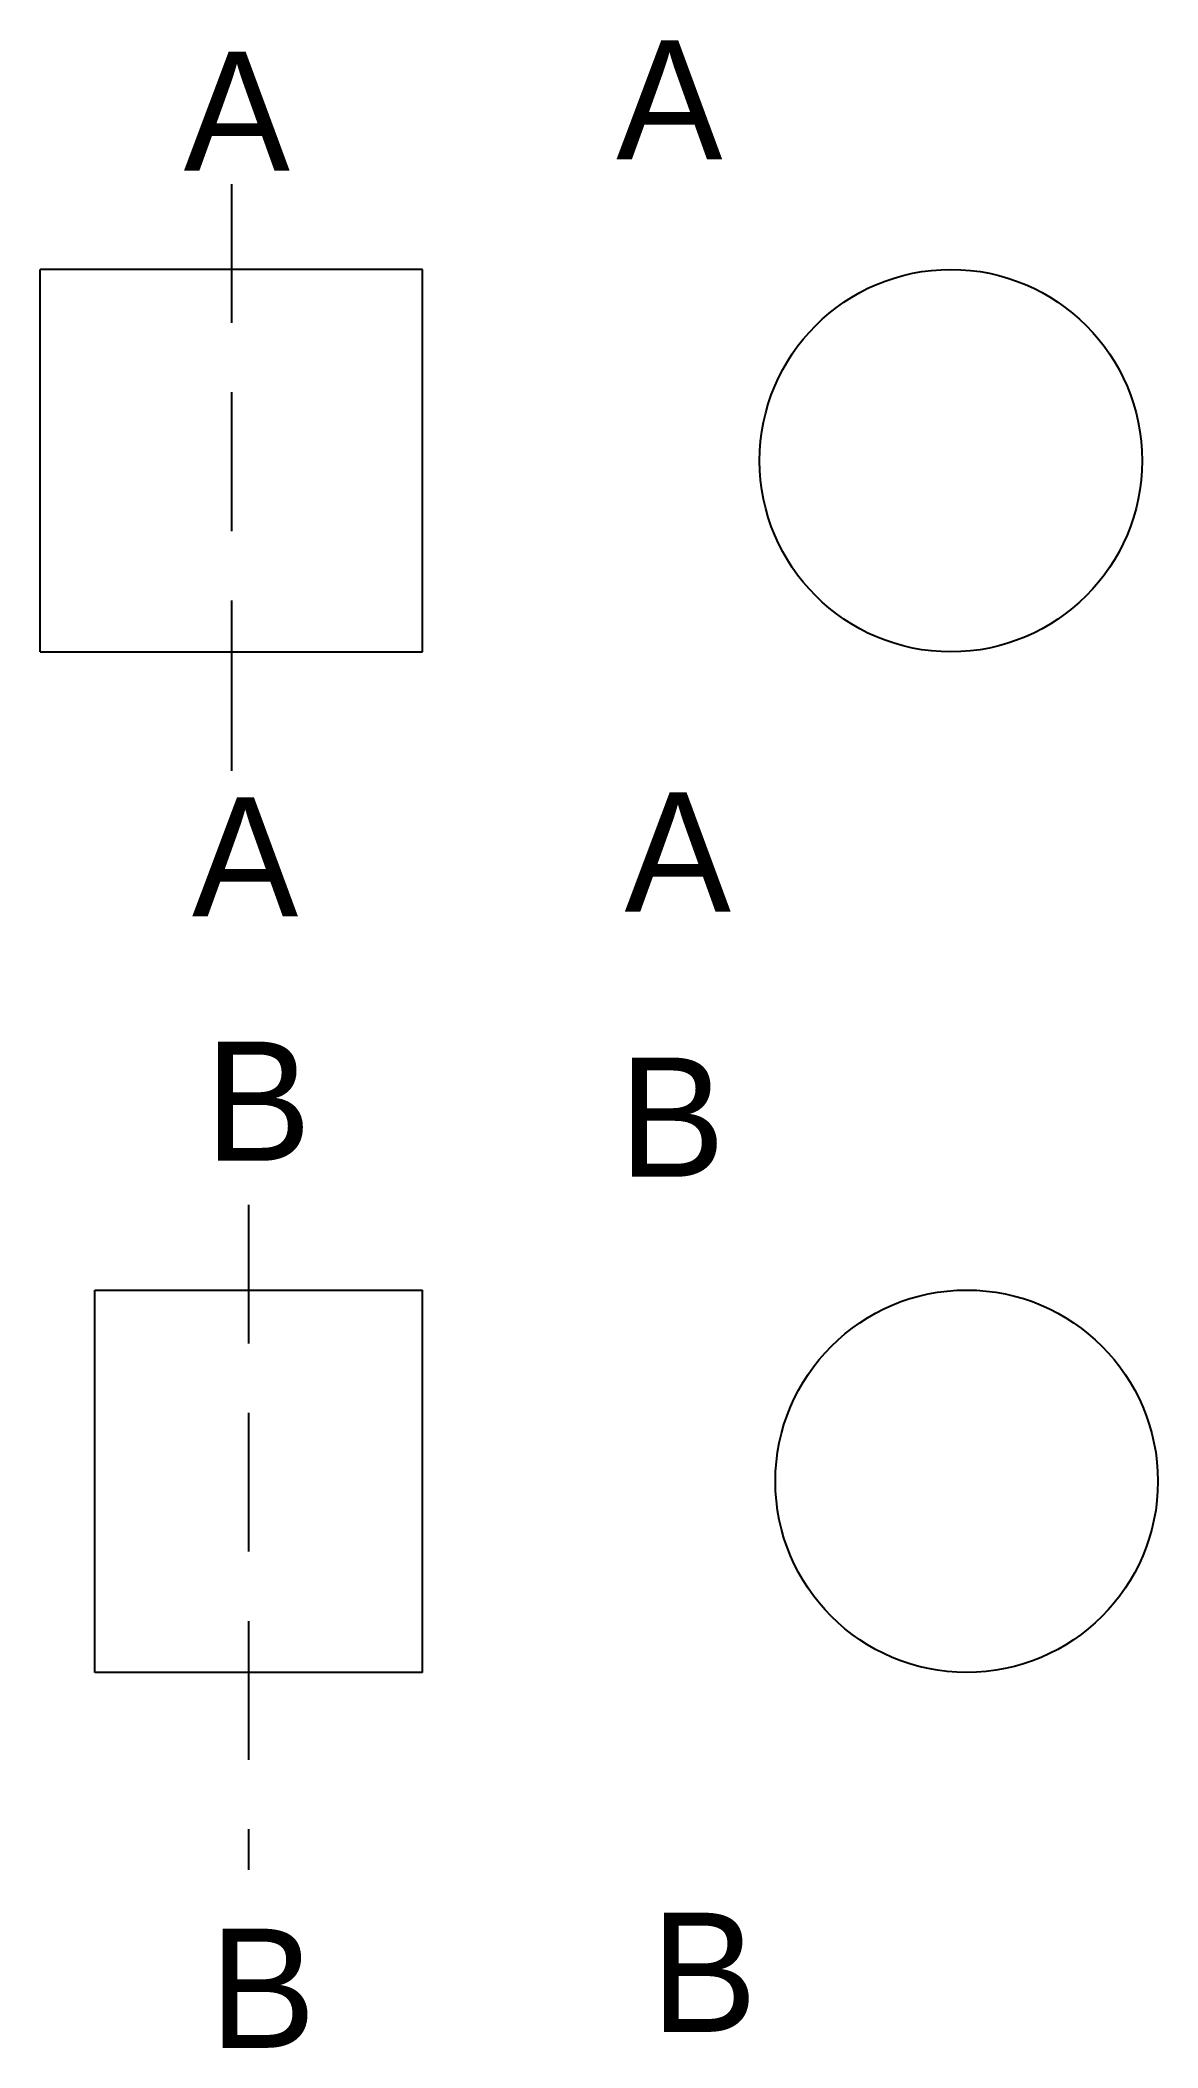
# Model space of a CAD drawing. Header units: millimetres. Extents: x -3.5 to 6.7, y -14.5 to 3.8.
import ezdxf

# ---------------------------------------------------------------- set-up
doc = ezdxf.new("R2010")
doc.units = ezdxf.units.MM
doc.linetypes.add('HIDDEN', pattern=[1.905, 1.27, -0.635])

msp = doc.modelspace()

# ---------------------------------------------------------------- linework, layer by layer
at = {"color": 1, "linetype": 'HIDDEN'}
for p, q in [((-1.75, 2.531), (-1.75, -1.75)), ((-1.75, -1.75), (-1.75, -2.837)), ((-1.594, -6.809), (-1.594, -12.895))]:
    msp.add_line(p, q, dxfattribs=at)
at = {"color": 7, "linetype": 'Continuous', "lineweight": 25}
for p, q in [((0, 1.75), (-3.5, 1.75)), ((-3.5, -1.75), (-3.5, 1.75)), ((0, -1.75), (0, 1.75)), ((-3.5, -1.75), (0, -1.75)), ((-3, -7.59), (0, -7.59)), ((-3, -11.09), (-3, -7.59)), ((0, -11.09), (0, -7.59)), ((0, -11.09), (-3, -11.09))]:
    msp.add_line(p, q, dxfattribs=at)
for centre in [(4.834, 0), (4.978, -9.34)]:
    msp.add_circle(centre, 1.75, dxfattribs=at)

# ---------------------------------------------------------------- texts
for s, p in [('A', (-2.187, 2.653)), ('A', (1.771, 2.757)), ('A', (-2.111, -4.171)), ('A', (1.848, -4.126)), ('B', (-1.992, -6.407)), ('B', (1.796, -6.553)), ('B', (2.088, -14.379)), ('B', (-1.95, -14.525))]:
    msp.add_text(s, height=1.091).set_placement(p)

doc.saveas('drawing.dxf')
